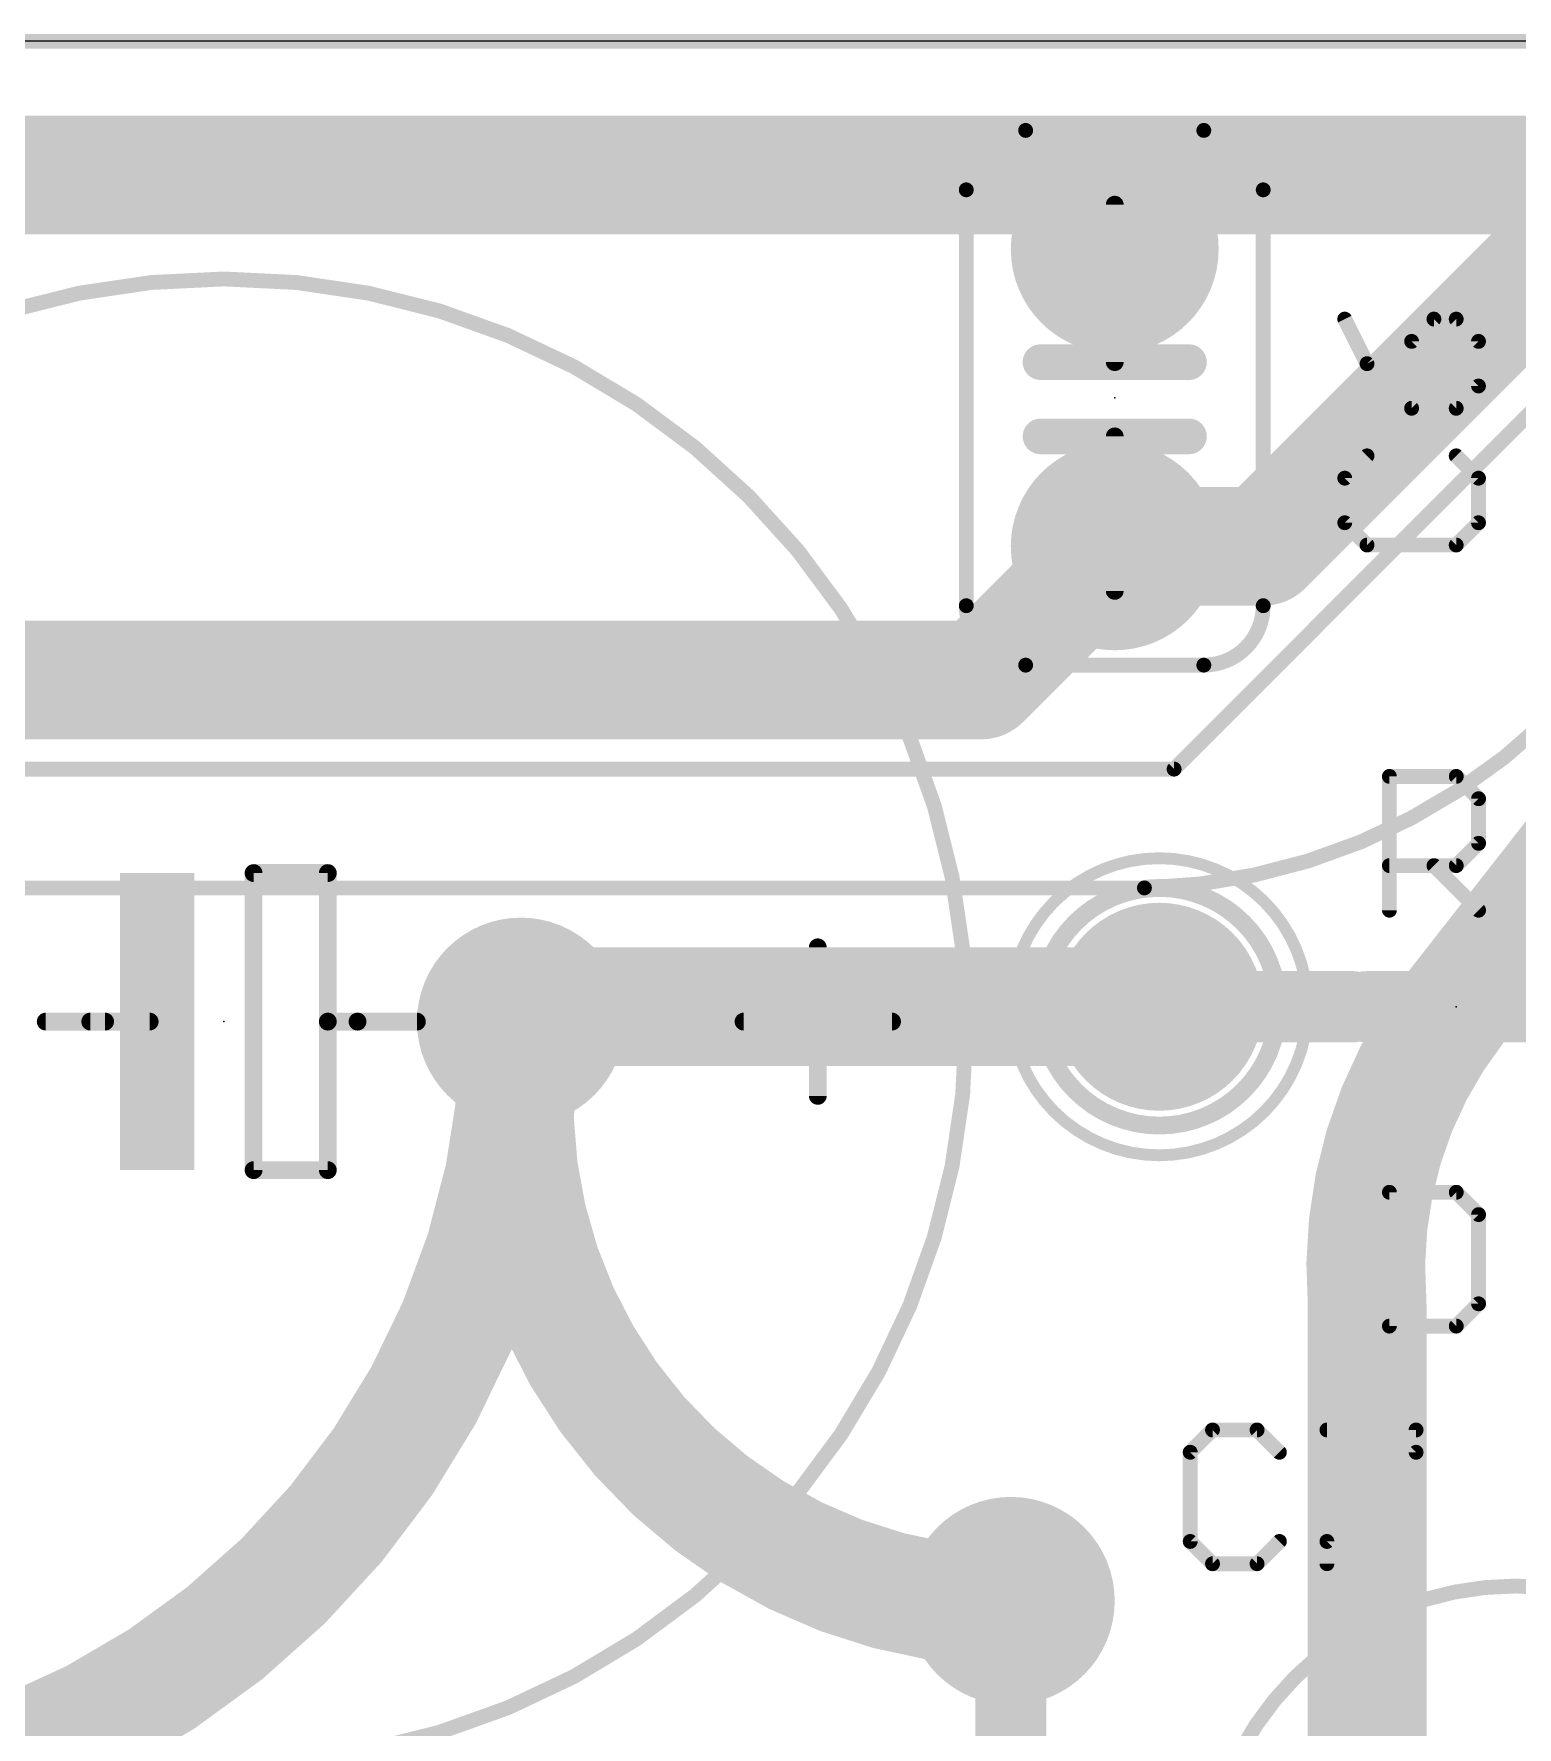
# Model space of a CAD drawing. Extents: x -4 to 220, y -9 to 53.
# Drawn here: x 17.3 to 29.99, y 30.04 to 44.51 of the extents above; entities that cross this region are included whole.
import ezdxf

# ---------------------------------------------------------------- set-up
doc = ezdxf.new("R2010")
doc.units = 0
for name, color, linetype in [('1', 14, 'CONTINUOUS'), ('16', 174, 'CONTINUOUS'), ('17', 94, 'CONTINUOUS'), ('20', 178, 'CONTINUOUS'), ('21', 251, 'CONTINUOUS'), ('23', 178, 'CONTINUOUS'), ('25', 251, 'CONTINUOUS'), ('51', 251, 'CONTINUOUS')]:
    doc.layers.add(name, color=color, linetype=linetype)

# ---------------------------------------------------------------- blocks, each defined once
blk = doc.blocks.new('RECT')
blk.add_solid([(-0.5, -0.5), (0.5, -0.5), (-0.5, 0.5), (0.5, 0.5)])
blk = doc.blocks.new('ROUNDP')
at = {"const_width": 0.5}
blk.add_lwpolyline([(0, -0.25, 1), (0, 0.25, 1), (0, -0.25)], format="xyb", dxfattribs=at)

msp = doc.modelspace()

# ---------------------------------------------------------------- linework, layer by layer
at = {"layer": '1'}
for points, const_width in [([(0, 44.45), (213.36, 44.45)], 0.127), ([(27.813, 40.132), (30.988, 43.307)], 1.016), ([(31.369, 42.545), (27.051, 38.227)], 0.127), ([(25.4, 38.989), (26.543, 40.132)], 1.016), ([(26.543, 40.132), (27.813, 40.132)], 1.016), ([(8.636, 38.989), (25.4, 38.989)], 1.016), ([(27.051, 38.227), (0, 38.227)], 0.127), ([(26.797, 37.211), (0, 37.211)], 0.127)]:
    msp.add_lwpolyline(points, dxfattribs=dict(at, const_width=const_width))
for points, const_width in [([(26.543, 40.386, 1), (26.543, 39.878)], 0.508), ([(26.7226, 39.9524, 1), (26.3634, 40.3116)], 0.508), ([(27.6334, 40.3116, 1), (27.9926, 39.9524)], 0.508), ([(27.813, 39.878, 1), (27.813, 40.386)], 0.508), ([(26.797, 37.211, 0.2588), (31.115, 39.751)], 0.127), ([(25.2204, 39.1686, 1), (25.5796, 38.8094)], 0.508), ([(25.4, 38.735, 1), (25.4, 39.243)], 0.508), ([(27.0285, 38.2495, 1), (27.0735, 38.2045)], 0.0635), ([(27.051, 38.1953, 1), (27.051, 38.2588)], 0.0635), ([(26.7962, 37.2427, 1), (26.7978, 37.1793)], 0.0635), ([(26.797, 37.1792, 1), (26.797, 37.2428)], 0.0635), ([(16.383, 29.972, 0.4142), (19.431, 26.924)], 1.016)]:
    msp.add_lwpolyline(points, format="xyb", dxfattribs=dict(at, const_width=const_width))
at = {"layer": '16', "const_width": 1.016}
for points in [[(11.303, 43.307), (21.59, 43.307)], [(21.59, 43.307), (68.199, 43.307)], [(21.59, 43.307), (26.543, 43.307)], [(26.543, 43.307), (26.543, 42.672)], [(29.464, 36.195), (31.75, 39.116)], [(21.463, 36.195), (26.924, 36.195)], [(28.702, 28.575), (28.702, 33.655)], [(25.019, 31.115), (25.654, 31.115)]]:
    msp.add_lwpolyline(points, dxfattribs=at)
at = {"layer": '16'}
for points, const_width in [([(21.59, 43.561, 1), (21.59, 43.053)], 0.508), ([(21.59, 43.561, 1), (21.59, 43.053)], 0.508), ([(21.59, 43.053, 1), (21.59, 43.561)], 0.508), ([(26.797, 43.307, 1), (26.289, 43.307)], 0.508), ([(26.543, 43.053, 1), (26.543, 43.561)], 0.508), ([(26.289, 42.672, 1), (26.797, 42.672)], 0.508), ([(21.463, 36.195, 0.4142), (21.463, 36.068)], 1.016), ([(21.463, 36.449, 1), (21.463, 35.941)], 0.508), ([(21.6426, 36.0154, 1), (21.2834, 36.3746)], 0.508), ([(26.924, 35.941, 1), (26.924, 36.449)], 0.508), ([(29.464, 36.195, 0.1885), (28.702, 33.655)], 1.016), ([(29.664, 36.0385, 1), (29.264, 36.3515)], 0.508), ([(14.605, 29.337, 0.4142), (21.463, 36.068)], 1.016), ([(21.463, 36.068, 0.4142), (25.019, 31.115)], 1.016), ([(21.717, 36.0656, 1), (21.209, 36.0704)], 0.508), ([(21.7136, 36.0268, 1), (21.2124, 36.1092)], 0.508), ([(21.2834, 35.8884, 1), (21.6426, 36.2476)], 0.508), ([(29.264, 36.3515, 1), (29.664, 36.0385)], 0.508), ([(28.956, 33.655, 1), (28.448, 33.655)], 0.508), ([(28.4488, 33.6344, 1), (28.9552, 33.6756)], 0.508), ([(25.019, 31.369, 1), (25.019, 30.861)], 0.508), ([(24.9778, 30.8644, 1), (25.0602, 31.3656)], 0.508), ([(25.654, 30.861, 1), (25.654, 31.369)], 0.508)]:
    msp.add_lwpolyline(points, format="xyb", dxfattribs=dict(at, const_width=const_width))
at = {"layer": '20'}
msp.add_line((213.36, 44.45), (0, 44.45), dxfattribs=at)
at = {"layer": '21'}
for points, const_width in [([(25.781, 43.688, 0.4142), (25.273, 43.18)], 0.127), ([(25.781, 43.7198, 1), (25.781, 43.6562)], 0.0635), ([(25.781, 43.6562, 1), (25.781, 43.7198)], 0.0635), ([(27.305, 43.7198, 1), (27.305, 43.6562)], 0.0635), ([(27.813, 43.18, 0.4142), (27.305, 43.688)], 0.127), ([(27.305, 43.6562, 1), (27.305, 43.7198)], 0.0635), ([(25.3047, 43.18, 1), (25.2413, 43.18)], 0.0635), ([(25.2413, 43.18, 1), (25.3047, 43.18)], 0.0635), ([(27.8448, 43.18, 1), (27.7813, 43.18)], 0.0635), ([(27.7813, 43.18, 1), (27.8448, 43.18)], 0.0635), ([(26.5811, 43.053, 1), (26.5049, 43.053)], 0.0762), ([(18.923, 29.718, 1), (18.923, 42.418, 1), (18.923, 29.718)], 0.127), ([(25.908, 41.783, 1), (25.908, 41.6306)], 0.1524), ([(26.543, 41.783, 1), (26.543, 41.6306)], 0.1524), ([(26.543, 41.6306, 1), (26.543, 41.783)], 0.1524), ([(27.178, 41.6306, 1), (27.178, 41.783)], 0.1524), ([(26.5049, 41.7068, 1), (26.5811, 41.7068)], 0.0762), ([(25.908, 41.148, 1), (25.908, 40.9956)], 0.1524), ([(26.543, 41.148, 1), (26.543, 40.9956)], 0.1524), ([(26.543, 40.9956, 1), (26.543, 41.148)], 0.1524), ([(26.5811, 41.0718, 1), (26.5049, 41.0718)], 0.0762), ([(27.178, 40.9956, 1), (27.178, 41.148)], 0.1524), ([(25.273, 39.624, 0.4142), (25.781, 39.116)], 0.127), ([(25.3047, 39.624, 1), (25.2413, 39.624)], 0.0635), ([(26.5049, 39.751, 1), (26.5811, 39.751)], 0.0762), ([(27.305, 39.116, 0.4142), (27.813, 39.624)], 0.127), ([(27.8448, 39.624, 1), (27.7813, 39.624)], 0.0635), ([(25.2413, 39.624, 1), (25.3047, 39.624)], 0.0635), ([(27.7813, 39.624, 1), (27.8448, 39.624)], 0.0635), ([(25.781, 39.1478, 1), (25.781, 39.0842)], 0.0635), ([(25.781, 39.0842, 1), (25.781, 39.1478)], 0.0635), ([(27.305, 39.1478, 1), (27.305, 39.0842)], 0.0635), ([(27.305, 39.0842, 1), (27.305, 39.1478)], 0.0635), ([(26.924, 34.925, 1), (26.924, 37.465, 1), (26.924, 34.925)], 0.1016), ([(19.177, 37.3761, 1), (19.177, 37.2999)], 0.0762), ([(19.2151, 37.338, 1), (19.1389, 37.338)], 0.0762), ([(19.8501, 37.338, 1), (19.7739, 37.338)], 0.0762), ([(19.812, 37.2999, 1), (19.812, 37.3761)], 0.0762), ([(24.0411, 36.703, 1), (23.9649, 36.703)], 0.0762), ([(28.702, 36.3474, 1), (28.702, 36.0426)], 0.3048), ([(17.78, 36.1061, 1), (17.78, 36.0299)], 0.0762), ([(18.288, 36.0299, 1), (18.288, 36.1061)], 0.0762), ([(19.812, 36.1061, 1), (19.812, 36.0299)], 0.0762), ([(19.8501, 36.068, 1), (19.7739, 36.068)], 0.0762), ([(19.7739, 36.068, 1), (19.8501, 36.068)], 0.0762), ([(20.066, 36.0299, 1), (20.066, 36.1061)], 0.0762), ([(23.368, 36.1061, 1), (23.368, 36.0299)], 0.0762), ([(24.638, 36.0299, 1), (24.638, 36.1061)], 0.0762), ([(23.9649, 35.433, 1), (24.0411, 35.433)], 0.0762), ([(19.177, 34.8361, 1), (19.177, 34.7599)], 0.0762), ([(19.1389, 34.798, 1), (19.2151, 34.798)], 0.0762), ([(19.7739, 34.798, 1), (19.8501, 34.798)], 0.0762), ([(19.812, 34.7599, 1), (19.812, 34.8361)], 0.0762), ([(29.972, 25.908, 1), (29.972, 31.242, 1), (29.972, 25.908)], 0.127)]:
    msp.add_lwpolyline(points, format="xyb", dxfattribs=dict(at, const_width=const_width))
for points, const_width in [([(25.781, 43.688), (27.305, 43.688)], 0.127), ([(25.273, 39.624), (25.273, 43.18)], 0.127), ([(27.813, 43.18), (27.813, 39.624)], 0.127), ([(26.543, 41.7068), (26.543, 43.053)], 0.1524), ([(26.543, 41.7068), (25.908, 41.7068)], 0.3048), ([(27.178, 41.7068), (26.543, 41.7068)], 0.3048), ([(26.543, 41.0718), (25.908, 41.0718)], 0.3048), ([(27.178, 41.0718), (26.543, 41.0718)], 0.3048), ([(26.543, 41.0718), (26.543, 39.751)], 0.1524), ([(27.305, 39.116), (25.781, 39.116)], 0.127), ([(19.812, 37.338), (19.177, 37.338)], 0.1524), ([(19.177, 37.338), (19.177, 34.798)], 0.1524), ([(19.812, 36.068), (19.812, 37.338)], 0.1524), ([(24.003, 36.703), (24.003, 35.433)], 0.1524), ([(28.702, 36.195), (30.226, 36.195)], 0.6096), ([(18.288, 36.068), (17.78, 36.068)], 0.1524), ([(20.066, 36.068), (19.812, 36.068)], 0.1524), ([(19.812, 34.798), (19.812, 36.068)], 0.1524), ([(24.638, 36.068), (23.368, 36.068)], 0.1524), ([(19.177, 34.798), (19.812, 34.798)], 0.1524)]:
    msp.add_lwpolyline(points, dxfattribs=dict(at, const_width=const_width))
at = {"layer": '23'}
for p in [(26.543, 41.402), (29.464, 36.195), (18.923, 36.068)]:
    msp.add_point(p, dxfattribs=at)
at = {"layer": '25', "const_width": 0.127}
for points in [[(28.5105, 42.0748), (28.7012, 41.6934)], [(29.2732, 42.0748), (29.0825, 41.8841)], [(29.4638, 42.0748), (29.2732, 42.0748)], [(29.6545, 41.8841), (29.4638, 42.0748)], [(29.0825, 41.8841), (29.0825, 41.3121)], [(29.6545, 41.5028), (29.6545, 41.8841)], [(28.7012, 41.6934), (29.0825, 41.3121)], [(29.4638, 41.3121), (29.6545, 41.5028)], [(29.0825, 41.3121), (29.4638, 41.3121)], [(28.7012, 40.9054), (28.5105, 40.7147)], [(29.6545, 40.7147), (29.4638, 40.9054)], [(28.5105, 40.7147), (28.5105, 40.3334)], [(29.6545, 40.3334), (29.6545, 40.7147)], [(28.5105, 40.3334), (28.7012, 40.1427)], [(29.4638, 40.1427), (29.6545, 40.3334)], [(28.7012, 40.1427), (29.4638, 40.1427)], [(28.8925, 37.0205), (28.8925, 38.1645)], [(28.8925, 38.1645), (29.4645, 38.1645)], [(29.4645, 38.1645), (29.6552, 37.9738)], [(29.6552, 37.9738), (29.6552, 37.5925)], [(29.6552, 37.5925), (29.4645, 37.4018)], [(29.4645, 37.4018), (28.8925, 37.4018)], [(29.2738, 37.4018), (29.6552, 37.0205)], [(28.8925, 34.6085), (28.8925, 33.4645)], [(29.4645, 34.6085), (28.8925, 34.6085)], [(29.6552, 34.4178), (29.4645, 34.6085)], [(29.6552, 33.6552), (29.6552, 34.4178)], [(29.4645, 33.4645), (29.6552, 33.6552)], [(28.8925, 33.4645), (29.4645, 33.4645)], [(27.3794, 32.5765), (27.1887, 32.3858)], [(27.7607, 32.5765), (27.3794, 32.5765)], [(27.9514, 32.3858), (27.7607, 32.5765)], [(28.3581, 32.5765), (29.1208, 32.5765)], [(29.1208, 32.5765), (29.1208, 32.3858)], [(27.1887, 32.3858), (27.1887, 31.6232)], [(29.1208, 32.3858), (28.3581, 31.6232)], [(27.1887, 31.6232), (27.3794, 31.4325)], [(27.7607, 31.4325), (27.9514, 31.6232)], [(28.3581, 31.6232), (28.3581, 31.4325)], [(27.3794, 31.4325), (27.7607, 31.4325)]]:
    msp.add_lwpolyline(points, dxfattribs=at)
at = {"layer": '25', "const_width": 0.0635}
for points in [[(28.5389, 42.0889, 1), (28.4821, 42.0606)], [(29.2732, 42.1065, 1), (29.2732, 42.043)], [(29.2956, 42.0523, 1), (29.2507, 42.0972)], [(29.4863, 42.0972, 1), (29.4414, 42.0523)], [(29.4638, 42.043, 1), (29.4638, 42.1065)], [(29.1143, 41.8841, 1), (29.0508, 41.8841)], [(29.0601, 41.9065, 1), (29.105, 41.8616)], [(29.6863, 41.8841, 1), (29.6228, 41.8841)], [(29.632, 41.8616, 1), (29.677, 41.9065)], [(28.7236, 41.7159, 1), (28.6787, 41.671)], [(28.6728, 41.6792, 1), (28.7296, 41.7076)], [(29.677, 41.4803, 1), (29.632, 41.5252)], [(29.6228, 41.5028, 1), (29.6863, 41.5028)], [(29.0825, 41.3439, 1), (29.0825, 41.2803)], [(29.0508, 41.3121, 1), (29.1143, 41.3121)], [(29.0601, 41.2896, 1), (29.105, 41.3346)], [(29.4414, 41.3346, 1), (29.4863, 41.2896)], [(29.4638, 41.2803, 1), (29.4638, 41.3439)], [(28.7236, 40.8829, 1), (28.6787, 40.9278)], [(29.4863, 40.9278, 1), (29.4414, 40.8829)], [(28.5423, 40.7147, 1), (28.4788, 40.7147)], [(28.4881, 40.7371, 1), (28.533, 40.6922)], [(29.6863, 40.7147, 1), (29.6228, 40.7147)], [(29.632, 40.6922, 1), (29.677, 40.7371)], [(28.533, 40.3558, 1), (28.4881, 40.3109)], [(29.677, 40.3109, 1), (29.632, 40.3558)], [(28.4788, 40.3334, 1), (28.5423, 40.3334)], [(29.6228, 40.3334, 1), (29.6863, 40.3334)], [(28.7012, 40.1745, 1), (28.7012, 40.111)], [(28.6787, 40.1203, 1), (28.7236, 40.1652)], [(29.4414, 40.1652, 1), (29.4863, 40.1203)], [(29.4638, 40.111, 1), (29.4638, 40.1745)], [(28.8925, 38.1962, 1), (28.8925, 38.1327)], [(28.9243, 38.1645, 1), (28.8608, 38.1645)], [(29.4869, 38.1869, 1), (29.442, 38.142)], [(29.4645, 38.1327, 1), (29.4645, 38.1962)], [(29.6869, 37.9738, 1), (29.6234, 37.9738)], [(29.6327, 37.9514, 1), (29.6776, 37.9963)], [(29.6776, 37.57, 1), (29.6327, 37.6149)], [(29.6234, 37.5925, 1), (29.6869, 37.5925)], [(28.8925, 37.4336, 1), (28.8925, 37.3701)], [(29.2963, 37.4243, 1), (29.2514, 37.3794)], [(29.442, 37.4243, 1), (29.4869, 37.3794)], [(29.4645, 37.3701, 1), (29.4645, 37.4336)], [(29.6327, 36.998, 1), (29.6776, 37.043)], [(28.8608, 37.0205, 1), (28.9243, 37.0205)], [(28.8925, 34.6402, 1), (28.8925, 34.5767)], [(28.9243, 34.6085, 1), (28.8608, 34.6085)], [(29.4869, 34.6309, 1), (29.442, 34.586)], [(29.4645, 34.5767, 1), (29.4645, 34.6402)], [(29.6869, 34.4178, 1), (29.6234, 34.4178)], [(29.6327, 34.3954, 1), (29.6776, 34.4403)], [(29.6234, 33.6552, 1), (29.6869, 33.6552)], [(29.6776, 33.6327, 1), (29.6327, 33.6776)], [(28.8925, 33.4963, 1), (28.8925, 33.4327)], [(28.8608, 33.4645, 1), (28.9243, 33.4645)], [(29.442, 33.487, 1), (29.4869, 33.442)], [(29.4645, 33.4327, 1), (29.4645, 33.4963)], [(27.3794, 32.6082, 1), (27.3794, 32.5447)], [(27.4018, 32.554, 1), (27.3569, 32.5989)], [(27.7831, 32.5989, 1), (27.7382, 32.554)], [(27.7607, 32.5447, 1), (27.7607, 32.6082)], [(28.3581, 32.6082, 1), (28.3581, 32.5447)], [(29.1525, 32.5765, 1), (29.089, 32.5765)], [(29.1208, 32.5447, 1), (29.1208, 32.6082)], [(27.2205, 32.3858, 1), (27.157, 32.3858)], [(27.1663, 32.4083, 1), (27.2112, 32.3634)], [(27.9289, 32.3634, 1), (27.9738, 32.4083)], [(29.1432, 32.3634, 1), (29.0983, 32.4083)], [(29.089, 32.3858, 1), (29.1525, 32.3858)], [(27.157, 31.6232, 1), (27.2205, 31.6232)], [(27.2112, 31.6456, 1), (27.1663, 31.6007)], [(27.9738, 31.6007, 1), (27.9289, 31.6456)], [(28.3356, 31.6456, 1), (28.3806, 31.6007)], [(28.3898, 31.6232, 1), (28.3264, 31.6232)], [(27.3794, 31.4642, 1), (27.3794, 31.4008)], [(27.3569, 31.41, 1), (27.4018, 31.455)], [(27.7382, 31.455, 1), (27.7831, 31.41)], [(27.7607, 31.4008, 1), (27.7607, 31.4642)], [(28.3264, 31.4325, 1), (28.3898, 31.4325)]]:
    msp.add_lwpolyline(points, format="xyb", dxfattribs=at)
at = {"layer": '51'}
for points, const_width in [([(26.924, 35.179, 1), (26.924, 37.211, 1), (26.924, 35.179)], 0.1524), ([(26.924, 36.3474, 1), (26.924, 36.0426)], 0.3048), ([(28.575, 36.0426, 1), (28.575, 36.3474)], 0.3048), ([(17.399, 36.1061, 1), (17.399, 36.0299)], 0.0762), ([(17.907, 36.0299, 1), (17.907, 36.1061)], 0.0762), ([(20.066, 36.1061, 1), (20.066, 36.0299)], 0.0762), ([(20.574, 36.0299, 1), (20.574, 36.1061)], 0.0762), ([(25.8064, 31.115, 1), (25.5016, 31.115)], 0.3048)]:
    msp.add_lwpolyline(points, format="xyb", dxfattribs=dict(at, const_width=const_width))
for points, const_width in [([(26.924, 36.195), (28.575, 36.195)], 0.6096), ([(17.907, 36.068), (17.399, 36.068)], 0.1524), ([(20.574, 36.068), (20.066, 36.068)], 0.1524), ([(25.654, 29.464), (25.654, 31.115)], 0.6096)]:
    msp.add_lwpolyline(points, dxfattribs=dict(at, const_width=const_width))

# ---------------------------------------------------------------- block references
at = {"layer": '17'}
for p, xscale, yscale, rotation in [((26.543, 42.672), 1.778, 1.778, 270), ((26.543, 42.672), 1.778, 1.778, 270), ((26.543, 42.672), 1.508, 1.508, 270), ((26.543, 42.672), 1.508, 1.508, 270), ((26.543, 42.672), 1.508, 1.508, 270), ((26.543, 42.672), 1.508, 1.508, 270), ((26.543, 42.672), 1.508, 1.508, 270), ((26.543, 42.672), 1.508, 1.508, 270), ((26.543, 42.672), 1.508, 1.508, 270), ((26.543, 42.672), 1.508, 1.508, 270), ((26.543, 42.672), 1.508, 1.508, 270), ((26.543, 42.672), 1.508, 1.508, 270), ((26.543, 42.672), 1.508, 1.508, 270), ((26.543, 42.672), 1.508, 1.508, 270), ((26.543, 42.672), 1.508, 1.508, 270), ((26.543, 42.672), 1.508, 1.508, 270), ((26.543, 40.132), 1.778, 1.778, 270), ((26.543, 40.132), 1.778, 1.778, 270), ((26.543, 40.132), 1.508, 1.508, 270), ((26.543, 40.132), 1.508, 1.508, 270), ((26.543, 40.132), 1.508, 1.508, 270), ((26.543, 40.132), 1.508, 1.508, 270), ((26.543, 40.132), 1.508, 1.508, 270), ((26.543, 40.132), 1.508, 1.508, 270), ((26.543, 40.132), 1.508, 1.508, 270), ((26.543, 40.132), 1.508, 1.508, 270), ((26.543, 40.132), 1.508, 1.508, 270), ((26.543, 40.132), 1.508, 1.508, 270), ((26.543, 40.132), 1.508, 1.508, 270), ((26.543, 40.132), 1.508, 1.508, 270), ((26.543, 40.132), 1.508, 1.508, 270), ((26.543, 40.132), 1.508, 1.508, 270), ((21.463, 36.068), 1.778, 1.778, 180), ((21.463, 36.068), 1.778, 1.778, 180), ((21.463, 36.068), 1.508, 1.508, 180), ((21.463, 36.068), 1.508, 1.508, 180), ((21.463, 36.068), 1.508, 1.508, 180), ((21.463, 36.068), 1.508, 1.508, 180), ((21.463, 36.068), 1.508, 1.508, 180), ((21.463, 36.068), 1.508, 1.508, 180), ((21.463, 36.068), 1.508, 1.508, 180), ((21.463, 36.068), 1.508, 1.508, 180), ((21.463, 36.068), 1.508, 1.508, 180), ((21.463, 36.068), 1.508, 1.508, 180), ((21.463, 36.068), 1.508, 1.508, 180), ((21.463, 36.068), 1.508, 1.508, 180), ((21.463, 36.068), 1.508, 1.508, 180), ((21.463, 36.068), 1.508, 1.508, 180), ((25.654, 31.115), 1.778, 1.778, 90), ((25.654, 31.115), 1.778, 1.778, 90), ((25.654, 31.115), 1.508, 1.508, 90), ((25.654, 31.115), 1.508, 1.508, 90), ((25.654, 31.115), 1.508, 1.508, 90), ((25.654, 31.115), 1.508, 1.508, 90), ((25.654, 31.115), 1.508, 1.508, 90), ((25.654, 31.115), 1.508, 1.508, 90), ((25.654, 31.115), 1.508, 1.508, 90), ((25.654, 31.115), 1.508, 1.508, 90), ((25.654, 31.115), 1.508, 1.508, 90), ((25.654, 31.115), 1.508, 1.508, 90), ((25.654, 31.115), 1.508, 1.508, 90), ((25.654, 31.115), 1.508, 1.508, 90), ((25.654, 31.115), 1.508, 1.508, 90), ((25.654, 31.115), 1.508, 1.508, 90)]:
    msp.add_blockref('ROUNDP', p, dxfattribs=dict(at, xscale=xscale, yscale=yscale, rotation=rotation))
for xscale, yscale in [(1.778, 1.778), (1.778, 1.778), (1.508, 1.508), (1.508, 1.508), (1.508, 1.508), (1.508, 1.508), (1.508, 1.508), (1.508, 1.508), (1.508, 1.508), (1.508, 1.508), (1.508, 1.508), (1.508, 1.508), (1.508, 1.508), (1.508, 1.508), (1.508, 1.508), (1.508, 1.508)]:
    msp.add_blockref('ROUNDP', (26.924, 36.195), dxfattribs=dict(at, xscale=xscale, yscale=yscale))
at = {"layer": '21', "xscale": 0.635, "yscale": 2.54, "rotation": 180}
msp.add_blockref('RECT', (18.3515, 36.068), dxfattribs=at)

doc.saveas('drawing.dxf')
